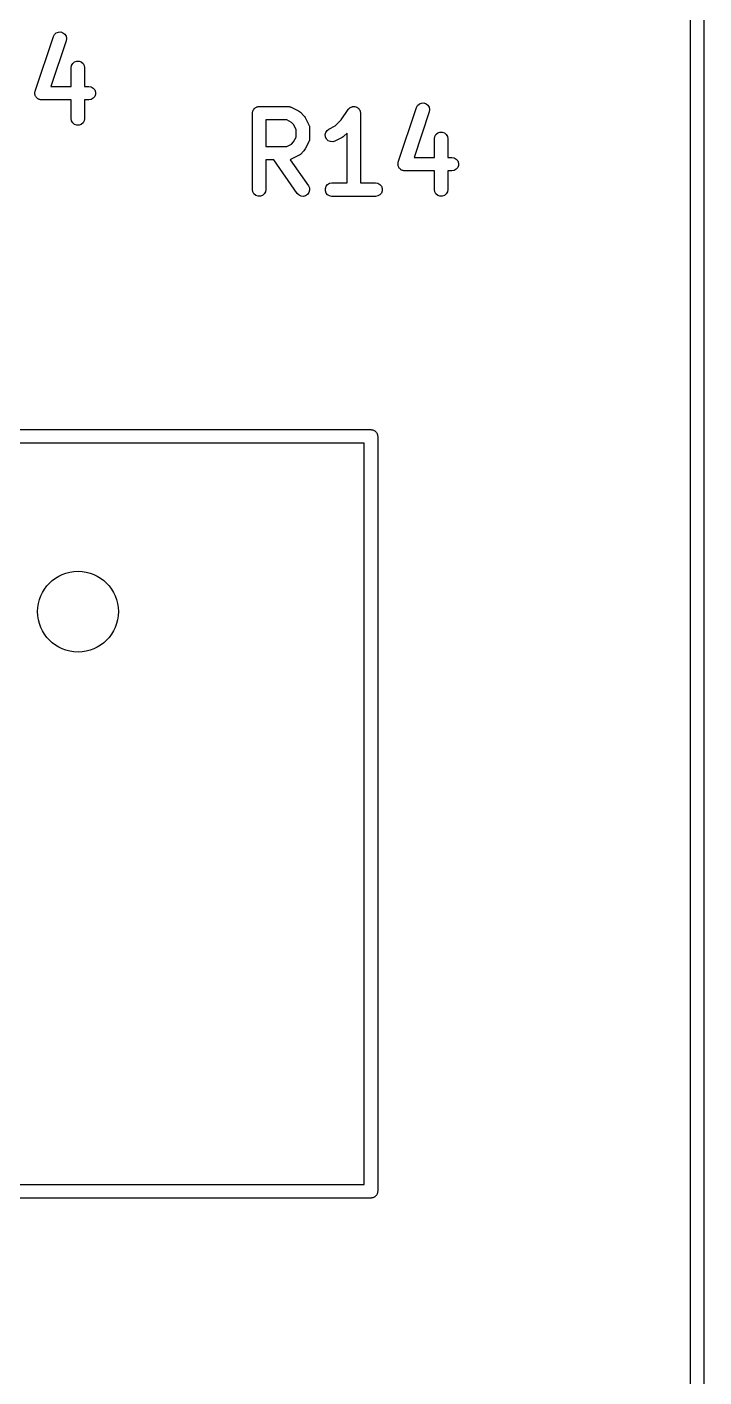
# Model space of a CAD drawing. Extents: x 25 to 125, y -131 to -25.
# Drawn here: x 117.54 to 125.08, y -102.5 to -87.47 of the extents above; entities that cross this region are included whole.
import ezdxf

# ---------------------------------------------------------------- set-up
doc = ezdxf.new("R2010")
doc.units = 0
doc.header["$MEASUREMENT"] = 0
doc.layers.add('BLACK', color=7, linetype='CONTINUOUS')

msp = doc.modelspace()

# ---------------------------------------------------------------- linework, layer by layer
at = {"layer": 'Black'}
for p, q in [((124.925, -124.925), (124.925, -25.075)), ((125.075, -25), (125.075, -125)), ((117.836, -87.5803), (117.848, -87.5574)), ((117.848, -87.5574), (117.868, -87.5401)), ((117.868, -87.5401), (117.892, -87.5306)), ((117.892, -87.5306), (117.918, -87.5299)), ((117.918, -87.5299), (117.943, -87.5381)), ((117.943, -87.5381), (117.963, -87.5543)), ((117.963, -87.5543), (117.977, -87.5765)), ((117.634, -88.1875), (117.836, -87.5803)), ((117.978, -87.6278), (117.809, -88.1362)), ((117.977, -87.5765), (117.982, -87.602)), ((117.982, -87.602), (117.978, -87.6278)), ((118.052, -87.8796), (118.072, -87.8629)), ((118.072, -87.8629), (118.096, -87.854)), ((118.096, -87.854), (118.122, -87.854)), ((118.122, -87.854), (118.147, -87.8629)), ((118.147, -87.8629), (118.167, -87.8796)), ((118.034, -87.9279), (118.039, -87.9022)), ((118.034, -88.1362), (118.034, -87.9279)), ((118.039, -87.9022), (118.052, -87.8796)), ((118.167, -87.8796), (118.18, -87.9022)), ((118.18, -87.9022), (118.184, -87.9279)), ((118.184, -87.9279), (118.184, -88.1362)), ((117.809, -88.1362), (118.034, -88.1362)), ((118.184, -88.1362), (118.231, -88.1362)), ((118.231, -88.1362), (118.257, -88.1407)), ((118.257, -88.1407), (118.279, -88.1537)), ((118.279, -88.1537), (118.296, -88.1737)), ((117.63, -88.2132), (117.631, -88.2057)), ((117.631, -88.2187), (117.63, -88.2132)), ((117.631, -88.1982), (117.633, -88.193)), ((117.631, -88.2057), (117.631, -88.1982)), ((117.631, -88.2242), (117.631, -88.2187)), ((117.633, -88.2313), (117.631, -88.2242)), ((117.633, -88.193), (117.634, -88.1875)), ((117.635, -88.2388), (117.633, -88.2313)), ((117.638, -88.2435), (117.635, -88.2388)), ((117.64, -88.2487), (117.638, -88.2435)), ((117.645, -88.2545), (117.64, -88.2487)), ((117.649, -88.2609), (117.645, -88.2545)), ((117.653, -88.2644), (117.649, -88.2609)), ((117.656, -88.2686), (117.653, -88.2644)), ((117.663, -88.2724), (117.656, -88.2686)), ((117.669, -88.2771), (117.663, -88.2724)), ((117.674, -88.2789), (117.669, -88.2771)), ((117.679, -88.2817), (117.674, -88.2789)), ((117.686, -88.283), (117.679, -88.2817)), ((117.694, -88.2854), (117.686, -88.283)), ((117.699, -88.2852), (117.694, -88.2854)), ((117.705, -88.2862), (117.699, -88.2852)), ((118.034, -88.2862), (117.705, -88.2862)), ((118.034, -88.4945), (118.034, -88.2862)), ((118.231, -88.2862), (118.184, -88.2862)), ((118.184, -88.2862), (118.184, -88.4945)), ((118.257, -88.2817), (118.231, -88.2862)), ((118.279, -88.2686), (118.257, -88.2817)), ((118.296, -88.2487), (118.279, -88.2686)), ((118.296, -88.1737), (118.305, -88.1982)), ((118.305, -88.2242), (118.296, -88.2487)), ((118.305, -88.1982), (118.305, -88.2242)), ((121.908, -88.3301), (121.932, -88.3206)), ((121.932, -88.3206), (121.958, -88.3199)), ((121.958, -88.3199), (121.983, -88.3281)), ((120.051, -88.4345), (120.052, -88.4281)), ((120.051, -89.2845), (120.051, -88.4345)), ((120.052, -88.4215), (120.054, -88.4153)), ((120.052, -88.4281), (120.052, -88.4215)), ((120.054, -88.4153), (120.055, -88.4089)), ((120.055, -88.4089), (120.059, -88.4032)), ((120.059, -88.4032), (120.061, -88.397)), ((120.061, -88.397), (120.065, -88.392)), ((120.065, -88.392), (120.068, -88.3863)), ((120.068, -88.3863), (120.073, -88.3821)), ((120.073, -88.3821), (120.078, -88.3771)), ((120.078, -88.3771), (120.083, -88.3738)), ((120.083, -88.3738), (120.088, -88.3696)), ((120.088, -88.3696), (120.095, -88.3673)), ((120.095, -88.3673), (120.1, -88.364)), ((120.1, -88.364), (120.107, -88.3629)), ((120.107, -88.3629), (120.113, -88.3607)), ((120.113, -88.3607), (120.119, -88.3607)), ((120.119, -88.3607), (120.126, -88.3595)), ((120.126, -88.3595), (120.45, -88.3595)), ((120.45, -88.3595), (120.454, -88.3603)), ((120.454, -88.3603), (120.458, -88.36)), ((120.458, -88.36), (120.467, -88.3625)), ((120.467, -88.3625), (120.475, -88.364)), ((120.475, -88.364), (120.479, -88.3662)), ((120.479, -88.3662), (120.483, -88.3674)), ((120.483, -88.3674), (120.564, -88.4079)), ((120.564, -88.4079), (120.574, -88.4151)), ((120.574, -88.4151), (120.584, -88.422)), ((120.584, -88.422), (120.624, -88.4624)), ((120.624, -88.4624), (120.631, -88.4723)), ((120.631, -88.4723), (120.638, -88.4819)), ((121.039, -88.5082), (121.116, -88.3929)), ((121.116, -88.3929), (121.119, -88.3899)), ((121.119, -88.3899), (121.121, -88.3863)), ((121.121, -88.3863), (121.128, -88.3806)), ((121.128, -88.3806), (121.134, -88.3741)), ((121.134, -88.3741), (121.138, -88.3722)), ((121.138, -88.3722), (121.141, -88.3696)), ((121.141, -88.3696), (121.149, -88.3665)), ((121.149, -88.3665), (121.157, -88.3625)), ((121.157, -88.3625), (121.161, -88.3621)), ((121.161, -88.3621), (121.165, -88.3607)), ((121.165, -88.3607), (121.174, -88.3607)), ((121.174, -88.3607), (121.183, -88.3597)), ((121.183, -88.3597), (121.187, -88.3607)), ((121.187, -88.3607), (121.191, -88.3607)), ((121.191, -88.3607), (121.2, -88.3637)), ((121.2, -88.3637), (121.208, -88.3658)), ((121.208, -88.3658), (121.212, -88.3681)), ((121.212, -88.3681), (121.216, -88.3696)), ((121.216, -88.3696), (121.223, -88.3753)), ((121.223, -88.3753), (121.23, -88.3803)), ((121.23, -88.3803), (121.233, -88.3836)), ((121.233, -88.3836), (121.236, -88.3863)), ((121.236, -88.3863), (121.24, -88.3941)), ((121.24, -88.3941), (121.245, -88.4013)), ((121.245, -88.4013), (121.247, -88.4053)), ((121.247, -88.4053), (121.249, -88.4089)), ((121.249, -88.4089), (121.25, -88.4177)), ((121.25, -88.4177), (121.253, -88.4263)), ((121.253, -88.4263), (121.253, -88.4304)), ((121.253, -88.4304), (121.253, -88.4345)), ((121.253, -88.4345), (121.253, -89.2095)), ((121.674, -88.9775), (121.876, -88.3703)), ((122.018, -88.4178), (121.849, -88.9262)), ((121.876, -88.3703), (121.889, -88.3474)), ((121.889, -88.3474), (121.908, -88.3301)), ((121.983, -88.3281), (122.003, -88.3443)), ((122.003, -88.3443), (122.017, -88.3665)), ((122.017, -88.3665), (122.022, -88.392)), ((122.022, -88.392), (122.018, -88.4178)), ((118.039, -88.5202), (118.034, -88.4945)), ((118.052, -88.5427), (118.039, -88.5202)), ((118.072, -88.5595), (118.052, -88.5427)), ((118.096, -88.5684), (118.072, -88.5595)), ((118.122, -88.5684), (118.096, -88.5684)), ((118.147, -88.5595), (118.122, -88.5684)), ((118.167, -88.5427), (118.147, -88.5595)), ((118.18, -88.5202), (118.167, -88.5427)), ((118.184, -88.4945), (118.18, -88.5202)), ((120.201, -88.5095), (120.201, -88.8048)), ((120.432, -88.5095), (120.201, -88.5095)), ((120.486, -88.5366), (120.432, -88.5095)), ((120.509, -88.5599), (120.486, -88.5366)), ((120.537, -88.6141), (120.509, -88.5599)), ((120.537, -88.7002), (120.537, -88.6141)), ((120.638, -88.4819), (120.679, -88.5629)), ((120.679, -88.5629), (120.68, -88.567)), ((120.68, -88.567), (120.682, -88.5708)), ((120.682, -88.5708), (120.684, -88.5794)), ((120.684, -88.5794), (120.686, -88.5879)), ((120.686, -88.5879), (120.686, -88.5922)), ((120.686, -88.5922), (120.687, -88.5964)), ((120.687, -88.5964), (120.687, -88.7179)), ((120.881, -88.6258), (120.902, -88.6103)), ((120.902, -88.6103), (120.972, -88.5753)), ((120.972, -88.5753), (121.039, -88.5082)), ((120.486, -88.7776), (120.509, -88.7544)), ((120.509, -88.7544), (120.537, -88.7002)), ((120.679, -88.7514), (120.638, -88.8324)), ((120.68, -88.7473), (120.679, -88.7514)), ((120.682, -88.7435), (120.68, -88.7473)), ((120.684, -88.7349), (120.682, -88.7435)), ((120.686, -88.7264), (120.684, -88.7349)), ((120.687, -88.7179), (120.686, -88.7221)), ((120.686, -88.7221), (120.686, -88.7264)), ((120.861, -88.6729), (120.867, -88.6476)), ((120.863, -88.6988), (120.861, -88.6729)), ((120.875, -88.7221), (120.863, -88.6988)), ((120.867, -88.6476), (120.881, -88.6258)), ((120.894, -88.74), (120.875, -88.7221)), ((120.918, -88.7503), (120.894, -88.74)), ((120.944, -88.7519), (120.918, -88.7503)), ((120.969, -88.7445), (120.944, -88.7519)), ((121.05, -88.704), (120.969, -88.7445)), ((121.06, -88.6968), (121.05, -88.704)), ((121.069, -88.6899), (121.06, -88.6968)), ((121.103, -88.6561), (121.069, -88.6899)), ((121.103, -89.2095), (121.103, -88.6561)), ((122.075, -88.7179), (122.079, -88.6922)), ((122.075, -88.9262), (122.075, -88.7179)), ((122.079, -88.6922), (122.092, -88.6696)), ((122.092, -88.6696), (122.112, -88.6529)), ((122.112, -88.6529), (122.137, -88.644)), ((122.137, -88.644), (122.163, -88.644)), ((122.163, -88.644), (122.187, -88.6529)), ((122.187, -88.6529), (122.207, -88.6696)), ((122.207, -88.6696), (122.22, -88.6922)), ((122.22, -88.6922), (122.225, -88.7179)), ((122.225, -88.7179), (122.225, -88.9262)), ((120.201, -88.8048), (120.432, -88.8048)), ((120.432, -88.8048), (120.486, -88.7776)), ((120.564, -88.9064), (120.483, -88.9468)), ((120.574, -88.8992), (120.564, -88.9064)), ((120.584, -88.8923), (120.574, -88.8992)), ((120.624, -88.8518), (120.584, -88.8923)), ((120.631, -88.842), (120.624, -88.8518)), ((120.638, -88.8324), (120.631, -88.842)), ((120.289, -88.9548), (120.201, -88.9548)), ((120.201, -88.9548), (120.201, -89.2845)), ((120.55, -89.3275), (120.289, -88.9548)), ((120.475, -88.9502), (120.47, -88.9512)), ((120.47, -88.9512), (120.673, -89.2415)), ((120.479, -88.9481), (120.475, -88.9502)), ((120.483, -88.9468), (120.479, -88.9481)), ((121.67, -89.0032), (121.671, -88.9957)), ((121.671, -89.0087), (121.67, -89.0032)), ((121.671, -88.9882), (121.673, -88.983)), ((121.671, -88.9957), (121.671, -88.9882)), ((121.671, -89.0142), (121.671, -89.0087)), ((121.674, -89.0213), (121.671, -89.0142)), ((121.673, -88.983), (121.674, -88.9775)), ((121.675, -89.0288), (121.674, -89.0213)), ((121.678, -89.0335), (121.675, -89.0288)), ((121.68, -89.0387), (121.678, -89.0335)), ((121.685, -89.0445), (121.68, -89.0387)), ((121.689, -89.051), (121.685, -89.0445)), ((121.693, -89.0544), (121.689, -89.051)), ((121.697, -89.0586), (121.693, -89.0544)), ((121.703, -89.0624), (121.697, -89.0586)), ((121.709, -89.0671), (121.703, -89.0624)), ((121.714, -89.0689), (121.709, -89.0671)), ((121.719, -89.0717), (121.714, -89.0689)), ((121.727, -89.073), (121.719, -89.0717)), ((121.734, -89.0754), (121.727, -89.073)), ((121.849, -88.9262), (122.075, -88.9262)), ((122.225, -88.9262), (122.271, -88.9262)), ((122.271, -88.9262), (122.297, -88.9307)), ((122.297, -89.0717), (122.271, -89.0762)), ((122.297, -88.9307), (122.319, -88.9437)), ((122.319, -89.0586), (122.297, -89.0717)), ((122.319, -88.9437), (122.336, -88.9637)), ((122.336, -89.0387), (122.319, -89.0586)), ((122.336, -88.9637), (122.345, -88.9882)), ((122.345, -89.0142), (122.336, -89.0387)), ((122.345, -88.9882), (122.345, -89.0142)), ((120.887, -89.2271), (120.91, -89.214)), ((120.91, -89.214), (120.935, -89.2095)), ((120.935, -89.2095), (121.103, -89.2095)), ((121.253, -89.2095), (121.421, -89.2095)), ((121.421, -89.2095), (121.447, -89.214)), ((121.447, -89.214), (121.469, -89.2271)), ((121.739, -89.0752), (121.734, -89.0754)), ((121.745, -89.0762), (121.739, -89.0752)), ((122.075, -89.0762), (121.745, -89.0762)), ((122.075, -89.2845), (122.075, -89.0762)), ((122.271, -89.0762), (122.225, -89.0762)), ((122.225, -89.0762), (122.225, -89.2845)), ((120.055, -89.3102), (120.051, -89.2845)), ((120.068, -89.3327), (120.055, -89.3102)), ((120.088, -89.3495), (120.068, -89.3327)), ((120.113, -89.3584), (120.088, -89.3495)), ((120.139, -89.3584), (120.113, -89.3584)), ((120.163, -89.3495), (120.139, -89.3584)), ((120.183, -89.3327), (120.163, -89.3495)), ((120.196, -89.3102), (120.183, -89.3327)), ((120.201, -89.2845), (120.196, -89.3102)), ((120.569, -89.346), (120.55, -89.3275)), ((120.592, -89.357), (120.569, -89.346)), ((120.618, -89.3592), (120.592, -89.357)), ((120.643, -89.3525), (120.618, -89.3592)), ((120.665, -89.3376), (120.643, -89.3525)), ((120.68, -89.3162), (120.665, -89.3376)), ((120.673, -89.2415), (120.684, -89.2651)), ((120.686, -89.2911), (120.68, -89.3162)), ((120.684, -89.2651), (120.686, -89.2911)), ((120.862, -89.2715), (120.87, -89.247)), ((120.862, -89.2975), (120.862, -89.2715)), ((120.87, -89.322), (120.862, -89.2975)), ((120.87, -89.247), (120.887, -89.2271)), ((120.887, -89.342), (120.87, -89.322)), ((120.91, -89.355), (120.887, -89.342)), ((120.935, -89.3595), (120.91, -89.355)), ((121.421, -89.3595), (120.935, -89.3595)), ((121.447, -89.355), (121.421, -89.3595)), ((121.469, -89.342), (121.447, -89.355)), ((121.469, -89.2271), (121.486, -89.247)), ((121.486, -89.322), (121.469, -89.342)), ((121.486, -89.247), (121.495, -89.2715)), ((121.495, -89.2975), (121.486, -89.322)), ((121.495, -89.2715), (121.495, -89.2975)), ((122.079, -89.3102), (122.075, -89.2845)), ((122.092, -89.3327), (122.079, -89.3102)), ((122.112, -89.3495), (122.092, -89.3327)), ((122.137, -89.3584), (122.112, -89.3495)), ((122.163, -89.3584), (122.137, -89.3584)), ((122.187, -89.3495), (122.163, -89.3584)), ((122.207, -89.3327), (122.187, -89.3495)), ((122.22, -89.3102), (122.207, -89.3327)), ((122.225, -89.2845), (122.22, -89.3102)), ((109.77, -91.955), (121.37, -91.955)), ((121.37, -91.955), (121.376, -91.9561)), ((121.376, -91.9561), (121.383, -91.9561)), ((121.383, -91.9561), (121.389, -91.9584)), ((121.389, -91.9584), (121.396, -91.9595)), ((121.396, -91.9595), (121.401, -91.9628)), ((121.401, -91.9628), (121.407, -91.965)), ((121.407, -91.965), (121.413, -91.9693)), ((121.413, -91.9693), (121.418, -91.9725)), ((121.418, -91.9725), (121.422, -91.9776)), ((121.422, -91.9776), (121.427, -91.9818)), ((121.427, -91.9818), (121.431, -91.9875)), ((121.431, -91.9875), (121.435, -91.9925)), ((121.435, -91.9925), (121.437, -91.9987)), ((121.437, -91.9987), (121.44, -92.0043)), ((121.44, -92.0043), (121.442, -92.0108)), ((121.442, -92.0108), (121.444, -92.017)), ((121.444, -92.017), (121.444, -92.0235)), ((121.444, -92.0235), (121.445, -92.03)), ((121.445, -92.03), (121.445, -100.43)), ((121.295, -92.105), (109.845, -92.105)), ((121.295, -100.355), (121.295, -92.105)), ((109.845, -100.355), (121.295, -100.355)), ((121.418, -100.487), (121.413, -100.491)), ((121.422, -100.482), (121.418, -100.487)), ((121.427, -100.478), (121.422, -100.482)), ((121.431, -100.473), (121.427, -100.478)), ((121.435, -100.468), (121.431, -100.473)), ((121.437, -100.461), (121.435, -100.468)), ((121.44, -100.456), (121.437, -100.461)), ((121.442, -100.449), (121.44, -100.456)), ((121.444, -100.443), (121.442, -100.449)), ((121.445, -100.43), (121.444, -100.436)), ((121.444, -100.436), (121.444, -100.443)), ((121.37, -100.505), (109.77, -100.505)), ((121.376, -100.504), (121.37, -100.505)), ((121.383, -100.504), (121.376, -100.504)), ((121.389, -100.502), (121.383, -100.504)), ((121.396, -100.5), (121.389, -100.502)), ((121.401, -100.497), (121.396, -100.5)), ((121.407, -100.495), (121.401, -100.497)), ((121.413, -100.491), (121.407, -100.495))]:
    msp.add_line(p, q, dxfattribs=at)
msp.add_circle((118.11, -93.98), 0.45, dxfattribs=at)
msp.add_circle((118.11, -93.98), 0.45, dxfattribs=at)

doc.saveas('drawing.dxf')
